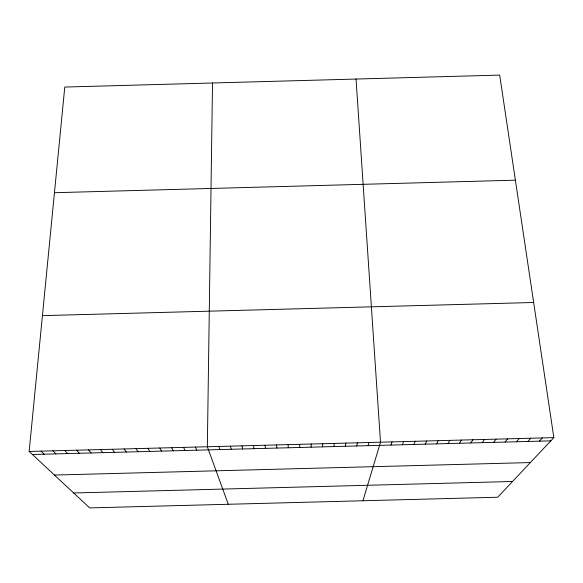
<?xml version="1.0" encoding="UTF-8"?>
<svg xmlns="http://www.w3.org/2000/svg" width="583" height="583" viewBox="0 0 583 583"><rect width="100%" height="100%" fill="white"/><g stroke="black" fill="none" stroke-linecap="round" stroke-linejoin="round"><path stroke-width="0.87" d="M212.518 82.997L207.351 446.76L228.281 504.28M311.103 447.168L311.22 444.02M322.508 446.862L322.763 443.721M29.15 451.453L64.786 87.056L499.689 75.098L553.85 437.629L497.707 497.233L89.665 507.902L29.15 451.453L553.85 437.629M333.913 446.563L334.307 443.415M345.325 446.265L345.857 443.109M356.73 445.966L357.408 442.803M368.143 445.667L368.952 442.504M362.932 500.761L380.502 442.198L356.038 79.048M390.967 445.062L392.053 441.892M402.379 444.763L403.604 441.586M413.792 444.465L415.154 441.287M425.204 444.159L426.712 440.981M436.616 443.86L438.263 440.675M448.035 443.561L449.821 440.369M459.448 443.262L461.372 440.07M470.867 442.956L472.93 439.764M482.287 442.657L484.488 439.458M493.706 442.359L496.046 439.152M505.126 442.06L507.604 438.846M516.545 441.754L519.169 438.547M527.965 441.455L530.727 438.241M539.392 441.156L542.285 437.935M54.452 192.711L515.394 180.183M42.428 315.643L533.664 302.49M32.422 454.507L550.811 440.857M54.452 475.058L530.37 462.559M73.669 492.985L512.537 481.485M41.021 451.14L44.155 454.193M52.9 450.827L55.888 453.887M64.771 450.513L67.621 453.574M76.65 450.2L79.354 453.268M88.529 449.887L91.086 452.962M100.407 449.573L102.819 452.648M112.286 449.26L114.559 452.342M124.164 448.946L126.292 452.029M136.043 448.633L138.033 451.723M147.929 448.32L149.773 451.417M159.808 448.014L161.513 451.104M171.694 447.7L173.253 450.797M183.579 447.387L184.993 450.484M195.465 447.074L196.741 450.178M218.887 446.454L219.878 449.566M230.423 446.148L231.283 449.267M241.967 445.849L242.681 448.968M253.503 445.543L254.079 448.67M265.046 445.237L265.484 448.371M276.59 444.931L276.889 448.065M288.133 444.632L288.293 447.766M299.677 444.326L299.698 447.467"/></g></svg>
